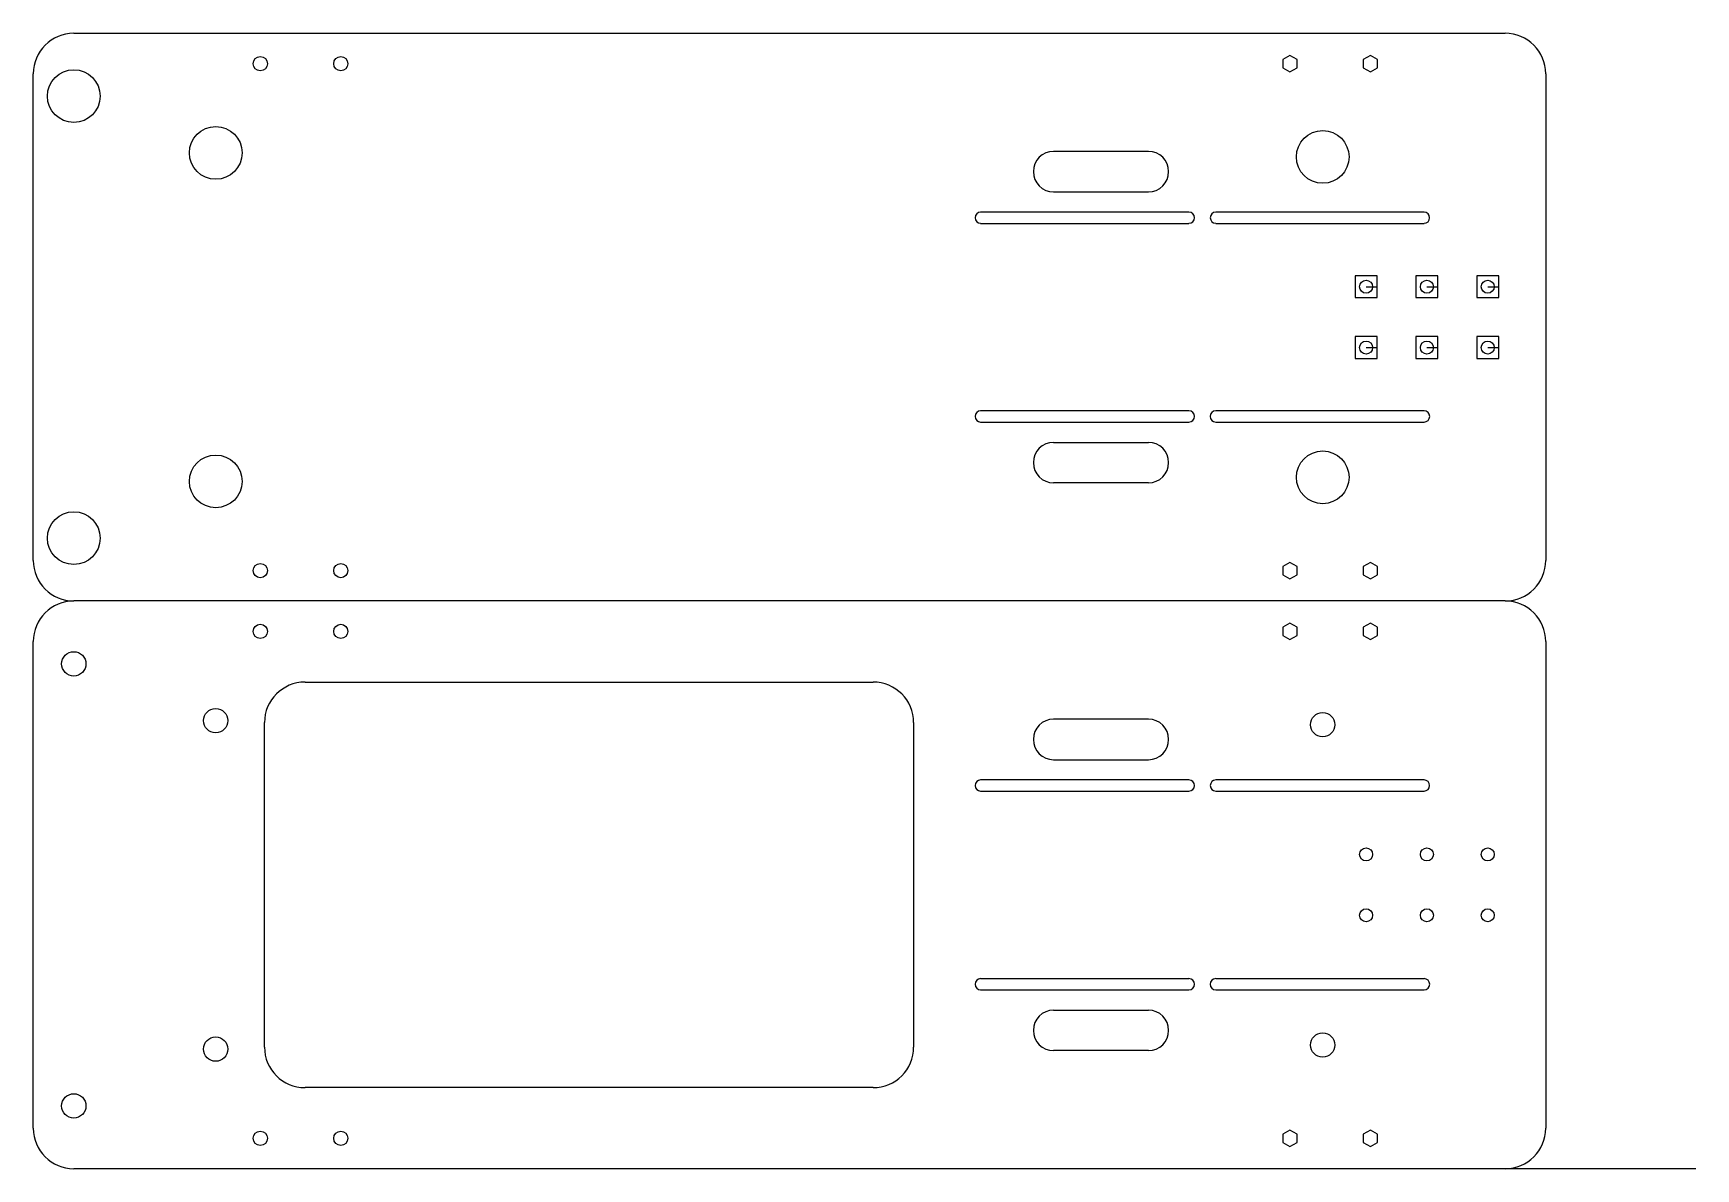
# Model space of a CAD drawing. Header units: millimetres. Extents: x -420 to -10, y 0 to 280.
import ezdxf

# ---------------------------------------------------------------- set-up
doc = ezdxf.new("R2010")
doc.units = ezdxf.units.MM
doc.header["$MEASUREMENT"] = 0

msp = doc.modelspace()

# ---------------------------------------------------------------- linework, layer by layer
for p, q in [((-410, 280), (-57, 280)), ((-420, 150), (-420, 270)), ((-47, 270), (-47, 150)), ((-135, 235.87), (-186.36, 235.87)), ((-77, 235.87), (-128.36, 235.87)), ((-186.36, 233.12), (-135, 233.12)), ((-128.36, 233.12), (-77, 233.12)), ((-135, 186.87), (-186.36, 186.87)), ((-77, 186.87), (-128.36, 186.87)), ((-186.36, 184.12), (-135, 184.12)), ((-128.36, 184.12), (-77, 184.12)), ((-57, 140), (-410, 140)), ((-420, 10), (-420, 130)), ((-47, 130), (-47, 10)), ((-352.98, 120), (-212.89, 120)), ((-362.98, 30), (-362.98, 110)), ((-202.89, 110), (-202.89, 30)), ((-135, 95.87), (-186.36, 95.87)), ((-77, 95.87), (-128.36, 95.87)), ((-186.36, 93.12), (-135, 93.12)), ((-128.36, 93.12), (-77, 93.12)), ((-135, 46.87), (-186.36, 46.87)), ((-77, 46.87), (-128.36, 46.87)), ((-186.36, 44.12), (-135, 44.12)), ((-128.36, 44.12), (-77, 44.12)), ((-212.89, 20), (-352.98, 20)), ((-10, 0), (-410, 0))]:
    msp.add_line(p, q)
at = {"linetype": 'ByBlock'}
for p, q in [((-145, 250.87), (-168.35, 250.87)), ((-168.35, 240.87), (-145, 240.87)), ((-88.6, 220.2), (-94, 220.2)), ((-94, 220.2), (-94, 214.8)), ((-91.3, 217.5), (-88.6, 217.5)), ((-88.6, 217.5), (-88.6, 220.2)), ((-88.6, 214.8), (-88.6, 217.5)), ((-73.6, 220.2), (-79, 220.2)), ((-79, 220.2), (-79, 214.8)), ((-76.3, 217.5), (-73.6, 217.5)), ((-73.6, 217.5), (-73.6, 220.2)), ((-73.6, 214.8), (-73.6, 217.5)), ((-58.6, 220.2), (-64, 220.2)), ((-64, 220.2), (-64, 214.8)), ((-61.3, 217.5), (-58.6, 217.5)), ((-61.3, 217.5), (-58.6, 217.5)), ((-58.6, 217.5), (-58.6, 220.2)), ((-58.6, 217.05), (-58.6, 219.75)), ((-58.6, 214.8), (-58.6, 217.5)), ((-94, 214.8), (-88.6, 214.8)), ((-79, 214.8), (-73.6, 214.8)), ((-64, 214.8), (-58.6, 214.8)), ((-88.6, 205.2), (-94, 205.2)), ((-94, 205.2), (-94, 199.8)), ((-88.6, 202.5), (-88.6, 205.2)), ((-73.6, 205.2), (-79, 205.2)), ((-79, 205.2), (-79, 199.8)), ((-73.6, 202.5), (-73.6, 205.2)), ((-58.6, 205.2), (-64, 205.2)), ((-64, 205.2), (-64, 199.8)), ((-58.6, 202.5), (-58.6, 205.2)), ((-91.3, 202.5), (-88.6, 202.5)), ((-88.6, 199.8), (-88.6, 202.5)), ((-76.3, 202.5), (-73.6, 202.5)), ((-73.6, 199.8), (-73.6, 202.5)), ((-61.3, 202.5), (-58.6, 202.5)), ((-58.6, 199.8), (-58.6, 202.5)), ((-94, 199.8), (-88.6, 199.8)), ((-79, 199.8), (-73.6, 199.8)), ((-64, 199.8), (-58.6, 199.8)), ((-168.35, 179.12), (-145, 179.12)), ((-145, 169.12), (-168.35, 169.12)), ((-145, 110.87), (-168.35, 110.87)), ((-168.35, 100.87), (-145, 100.87)), ((-168.35, 39.12), (-145, 39.12)), ((-145, 29.12), (-168.35, 29.12))]:
    msp.add_line(p, q, dxfattribs=at)
for points in [[(-108.33, 271.49), (-108.33, 273.51), (-110.08, 274.52), (-111.83, 273.51), (-111.83, 271.49), (-110.08, 270.48)], [(-88.48, 271.49), (-88.48, 273.51), (-90.23, 274.52), (-91.98, 273.51), (-91.98, 271.49), (-90.23, 270.48)], [(-108.33, 146.49), (-108.33, 148.51), (-110.08, 149.52), (-111.83, 148.51), (-111.83, 146.49), (-110.08, 145.48)], [(-88.48, 146.49), (-88.48, 148.51), (-90.23, 149.52), (-91.98, 148.51), (-91.98, 146.49), (-90.23, 145.48)], [(-110.08, 134.52), (-111.83, 133.51), (-111.83, 131.49), (-110.08, 130.48), (-108.33, 131.49), (-108.33, 133.51)], [(-90.23, 134.52), (-91.98, 133.51), (-91.98, 131.49), (-90.23, 130.48), (-88.48, 131.49), (-88.48, 133.51)], [(-110.08, 9.52), (-111.83, 8.51), (-111.83, 6.49), (-110.08, 5.48), (-108.33, 6.49), (-108.33, 8.51)], [(-90.23, 9.52), (-91.98, 8.51), (-91.98, 6.49), (-90.23, 5.48), (-88.48, 6.49), (-88.48, 8.51)]]:
    msp.add_lwpolyline(points, close=True)
for centre, radius in [((-410, 264.5), 6.5), ((-364, 272.5), 1.75), ((-344.16, 272.5), 1.75), ((-375, 250.5), 6.5), ((-102, 249.5), 6.5), ((-102, 170.5), 6.5), ((-375, 169.5), 6.5), ((-410, 155.5), 6.5), ((-364, 147.5), 1.75), ((-344.16, 147.5), 1.75), ((-364, 132.5), 1.75), ((-344.16, 132.5), 1.75), ((-410, 124.5), 3), ((-410, 15.5), 3), ((-364, 7.5), 1.75), ((-344.16, 7.5), 1.75)]:
    msp.add_circle(centre, radius)
for centre, radius in [((-91.3, 217.5), 1.6), ((-76.3, 217.5), 1.6), ((-61.3, 217.5), 1.6), ((-91.3, 202.5), 1.6), ((-76.3, 202.5), 1.6), ((-61.3, 202.5), 1.6), ((-375, 110.5), 3), ((-102, 109.5), 3), ((-91.3, 77.5), 1.6), ((-76.3, 77.5), 1.6), ((-61.3, 77.5), 1.6), ((-91.3, 62.5), 1.6), ((-76.3, 62.5), 1.6), ((-61.3, 62.5), 1.6), ((-102, 30.5), 3), ((-375, 29.5), 3)]:
    msp.add_circle(centre, radius, dxfattribs=at)
for centre, radius, start, end in [((-410, 270), 10, 90, 180), ((-57, 270), 10, 0, 90), ((-186.36, 234.5), 1.37, 90, 270), ((-135, 234.5), 1.37, 270, 90), ((-128.36, 234.5), 1.37, 90, 270), ((-77, 234.5), 1.37, 270, 90), ((-186.36, 185.5), 1.38, 90, 270), ((-135, 185.5), 1.38, 270, 90), ((-128.36, 185.5), 1.38, 90, 270), ((-77, 185.5), 1.38, 270, 90), ((-410, 150), 10, 180, 270), ((-57, 150), 10, 270, 0), ((-410, 130), 10, 90, 180), ((-57, 130), 10, 0, 90), ((-352.98, 110), 10, 90, 180), ((-212.89, 110), 10, 360, 90), ((-186.36, 94.5), 1.37, 90, 270), ((-135, 94.5), 1.37, 270, 90), ((-128.36, 94.5), 1.37, 90, 270), ((-77, 94.5), 1.37, 270, 90), ((-186.36, 45.5), 1.38, 90, 270), ((-135, 45.5), 1.38, 270, 90), ((-128.36, 45.5), 1.38, 90, 270), ((-77, 45.5), 1.38, 270, 90), ((-352.98, 30), 10, 180, 270), ((-212.89, 30), 10, 270, 0), ((-410, 10), 10, 180, 270), ((-57, 10), 10, 270, 0)]:
    msp.add_arc(centre, radius, start, end)
for centre, start, end in [((-168.35, 245.87), 90, 270), ((-145, 245.87), 270, 90), ((-168.35, 174.12), 90, 270), ((-145, 174.12), 270, 90), ((-168.35, 105.87), 90, 270), ((-145, 105.87), 270, 90), ((-168.35, 34.12), 90, 270), ((-145, 34.12), 270, 90)]:
    msp.add_arc(centre, 5, start, end, dxfattribs=at)

doc.saveas('drawing.dxf')
